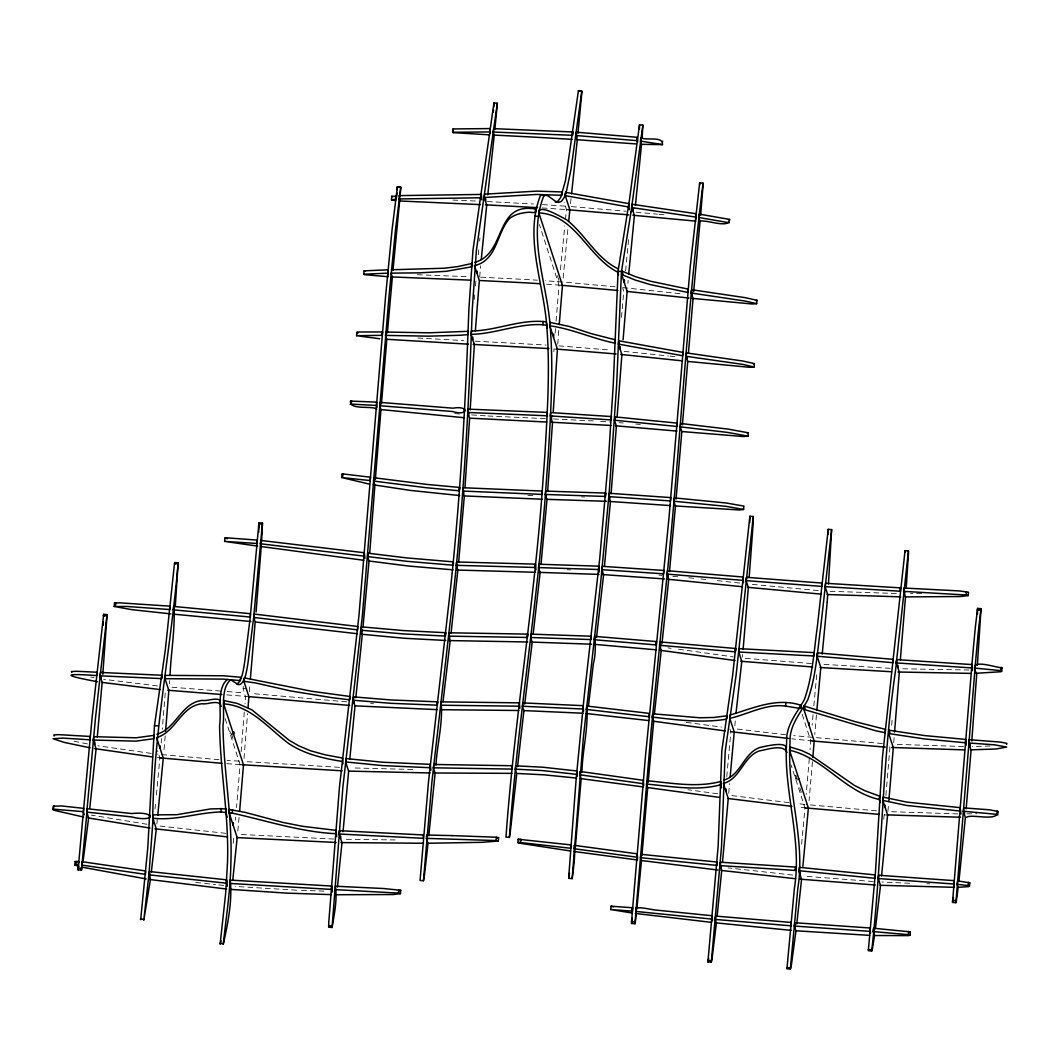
<?xml version="1.0" encoding="UTF-8"?>
<svg xmlns="http://www.w3.org/2000/svg" width="1060" height="1060" viewBox="0 0 1060 1060"><rect width="100%" height="100%" fill="white"/><g stroke="black" fill="none" stroke-linecap="round" stroke-linejoin="round"><path stroke-width="0.75" stroke-dasharray="5 3.75" d="M156.403 795.026L159.874 757.821L157.569 750.732M225.184 718.667L240.09 764.591L236.526 807.587M243.164 686.244C242.912 692.22 247.59 697.652 244.9 703.919M565.444 219.566L566.477 209.522L564.172 202.433M726.749 776.794L730.817 731.89L729.956 729.028M801.612 844.21L804.99 807.826L791.038 764.856M802.208 714.4L810.794 740.847L810.052 749.606M883.775 819.234L884.199 814.637L887.591 814.915M553.837 351.655L554.022 348.939L557.414 349.217M557.772 344.261L558.792 330.349M555.188 332.959L555.506 328.64M165.214 692.988L162.312 729.28M169.348 683.687L169.587 680.613M556.076 321.14L559.057 285.127L539.394 224.535M891.672 725.305L892.176 718.826M241.123 751.831L244.277 711.75M244.012 758.496L247.55 713.658M893.712 742.649L894.176 736.978M249.299 691.769L249.974 683.594M474.35 299.384L474.721 294.852M165.188 735.892L163.823 751.845M809.297 758.523L806.196 794.377M161.16 743.007L161.544 738.648M621.491 317.404L623.757 291.301L622.79 288.108M813.046 714.731L812.146 725.186M813.841 705.854L816.889 672.901M812.45 761.782L809.058 800.777M816.438 714.996L814.769 734.527M885.908 795.464L889.896 747.538L888.969 744.465M475.463 285.922L475.953 280.277L479.345 280.555M479.663 277.044L480.683 265.769M728.71 793.304L729.572 783.565M887.909 811.43L888.611 803.573M235.413 820.228L235.691 817.128M239.096 817.392L237.665 832.749M627.891 283.311L628.169 280.264M560.475 269.73L564.794 225.859M563.112 278.157L568.027 227.688M625.612 270.803L628.765 237.678M734.805 725.901L735.468 718.852M230.166 733.997L230.378 731.758M795.861 775.363L795.543 778.702L798.922 778.967M478.285 254.758L479.027 247.126M233.213 843.362L233.796 837.307L237.188 837.585M479.61 241.031L479.915 237.97M154.972 809.124L155.449 804.447M156.84 824.017L157.291 819.724M570.532 203.586L571.048 198.684M742.252 657.173L742.543 654.524M990.133 746.015L972.232 746.505M966.839 813.881L976.896 813.709M969.078 670.039L901.596 668.78M957.789 813.894L889.287 811.629M921.657 593.64L910.487 593.6M963.54 746.545L894.945 744.305M395.181 839.931L342.857 839.268M896.31 593.467L828.854 591.268M412.658 769.467L352.185 767.917M926.864 883.762L929.845 883.828M527.88 495.55L534.425 495.696M333.794 839.056L238.606 834.366M567.259 569.75L570.518 569.843M323.949 891.115L298.099 890.241M581.463 496.901L584.669 496.994M909.599 883.271L882.039 882.013M417.362 274.712L469.302 276.74M545.33 418.634L487.56 415.97M296.522 890.175L235.108 886.412M553.439 418.965L594.607 420.992M452.832 200.062L479.133 201.201M487.348 201.559L533.326 203.997M480.67 277.19L526.158 279.495A355.259 62.964 5.4 0 1 537.327 280.198M890.188 668.33L821.765 664.249M339.478 767.334L245.589 761.597M475.145 341.161L546.085 345.03M417.786 338.007L463.75 340.565M370.682 703.562L373.451 703.734M811.417 663.547L742.623 658.101M600.609 421.376L609.699 421.986M542.481 204.58L565.311 206.157M542.163 207.932L566.517 209.615M818.307 590.579L749.817 584.153M882.384 743.55L793.728 735.64M873.215 881.549L803.719 876.13M485.348 415.825L470.945 414.871M558.832 345.865L610.216 350.025M239.096 761.146L227.065 760.312M240.408 764.604L226.747 763.664M876.474 810.821L806.448 804.58M623.214 423.006L618.974 422.688M571.419 206.62L626.076 211.231M346.726 701.853L250.942 693.439M219.023 759.715L157.436 754.163M459.642 413.996L451.375 413.334M220.599 691.054L169.64 687.039M227.145 691.544L244.582 692.922M226.827 694.896L245.84 696.394M640.306 424.411L635.735 424.04M566.477 209.522L569.869 209.8M242.925 688.47L246.331 688.735M730.83 731.692L734.222 731.97M730.817 731.89L734.222 732.168M810.794 740.847L814.186 741.324M245.496 696.38L248.901 696.645M231.279 734.063L233.544 734.249M804.99 807.826L808.383 808.091M804.977 808.012L808.369 808.29M884.186 814.835L887.578 815.1M161.001 757.913L163.266 758.099M159.861 758.019L163.266 758.284M240.09 764.591L243.495 764.87M658.909 575.103L661.904 575.355M225.873 833.359L158.245 825.859M672.795 576.309L677.605 576.746M223.7 885.418L217.075 884.755M624.154 351.39L668.396 355.975M636.066 212.159L657.399 214.147M659.015 214.305L667.098 215.074M157.516 685.952L103.589 679.274M615.158 286.823L569.273 282.583A355.259 62.964 5.4 0 0 545.291 280.754M688.735 577.779L694.817 578.376M700.912 578.972L708.597 579.74M812.887 741.033L791.807 738.807M622.79 287.604L681.103 293.805M739.655 583.04L714.851 580.403M157.118 757.503L161.796 757.993M792.747 875.07L728.034 867.875M204.66 883.444L215.524 884.583M670 356.147L676.452 356.836M804.938 804.421L797.067 803.56M806.143 807.932L798.365 807.084M785.659 734.765L734.699 728.75M788.971 802.632L730.062 795.384M195.729 882.397L203.175 883.271M151.302 753.408L97.851 745.776M667.919 647.872L671.192 648.283M686.284 722.363L721.582 727.107M678.519 649.21L733.162 656.882M717.646 793.754L687.9 789.726M147.048 824.269L91.266 815.127M90.816 677.035L93.982 677.645M87.49 743.921L71.086 740.582M795.835 775.39L797.822 781.512M799.81 787.646L801.81 793.768M557.388 275.719L559.362 281.761M231.451 733.719L233.425 739.827M546.576 284.212A355.259 62.964 5.4 0 1 559.335 285.166"/><path stroke-width="1.5" d="M102.807 674.226L107.047 614.588L103.655 614.323L103.641 616.509M81.686 865.079L145.511 874.354L145.657 870.962L82.163 861.714L81.461 870.154L78.069 869.889L83.713 808.356L61.573 805.958L53.318 806.223L53.013 809.575L54.153 810.277L83.647 817.074M81.461 870.154L87.264 808.753L131.811 813.563C156.774 810.887 155.568 822.971 131.586 816.915L86.787 812.106L87.264 808.753M712.492 920.862L712.068 915.734L654.06 909.891C629.309 905.346 638.504 907.453 634.927 923.75L631.535 923.472L631.548 921.604L645.487 756.111L669.072 517.002L690.166 267.266L699.666 182.903L703.058 183.168L703.124 184.466L700.62 215.22M634.927 923.75L651.158 730.274L661.837 623.717C678.877 477.199 684.787 329.461 703.058 183.168M977.373 665.15L981.017 608.678L977.611 608.413L977.426 614.323M828.258 534.253L828.231 529.337L831.623 529.616L828.469 583.954M157.755 815.378L163.266 758.099L156.589 737.614C175.907 732.036 180.969 705.867 202.062 703.734C207.455 704.913 219.499 698.779 221.209 706.41M243.866 681.249L255.818 683.011L290.281 690.868L331.621 697.626L349.774 699.838L350.091 696.499L311.441 691.213L244.343 677.896L243.866 681.249L248.901 696.645L248.066 707.126M430.903 770.222L430.227 764.353L382.74 762.233L346.117 758.576L345.639 761.928L348.647 771.322L343.042 831.636M753.064 524.925L753.262 516.511L749.87 516.246L732.698 674.981L721.807 750.904L718.15 846.132L707.908 961.937L711.3 962.215L712.068 958.664L716.401 922.942L715.301 919.431L715.619 916.092L791.25 922.438L791.104 925.831L715.301 919.431M787.037 752.547C783.247 743.577 766.804 749.778 759.291 750.904C743.1 756.707 740.649 778.782 723.357 783.459L728.246 798.432L722.522 861.939M149.009 873.718L143.789 920.279L150.414 879.495L148.943 874.871L152.706 823.686M699.679 185.129L699.666 182.903M555.268 202.129L558.024 201.095L560.687 197.412L565.497 180.531L578.402 90.868L581.94 91.438L577.965 133.494M639.445 128.724L639.485 124.868L642.877 125.146L642.095 138.409M874.301 935.516L908.632 935.622L910.023 935.212L910.341 931.859L873.546 928.242L873.241 931.581L874.5 935.582L872.34 949.137L871.704 950.979L868.312 950.701L875.507 871.373L882.41 757.648L905.041 550.644L908.433 550.922L908.539 552.353L906.181 588.433M871.704 950.979C882.212 857.726 881.986 763.584 895.514 670.596L908.433 550.922M749.778 522.527L749.87 516.246M152.706 823.819C152.772 736.051 170.938 650.005 178.133 562.807L174.741 562.529L174.489 563.549L165.241 650.482L154.482 725.61L147.791 847.735L140.689 919.669M870.538 933.343L870.048 927.99L794.775 922.73L794.457 926.082L795.954 930.826L791.529 964.07L790.561 968.893L786.931 968.866L794.39 888.36C802.46 839.136 783.194 791.197 786.653 742.199C785.685 725.305 796.921 713.142 804.408 699.481C812.662 675.988 813.987 650.813 817.379 626.354L828.231 529.337M790.323 969.131L797.783 888.624C805.852 839.414 786.586 791.476 790.058 742.464C789.077 725.57 800.313 713.42 807.813 699.759C816.054 676.267 817.379 651.092 820.784 626.619L831.623 529.616M335.821 894.733L393.445 894.534L400.415 893.659L400.733 890.321L383.839 888.532L335.357 886.226C337.424 899.331 334.337 913.985 332.072 927.473L328.666 927.195L328.785 922.253L339.478 786.957L358.942 615.78L385.615 295.952L392.107 229.344L397.407 186.852L400.799 187.13L400.097 196.047M332.072 927.473L342.87 787.236L362.334 616.059L389.02 296.23L395.512 229.623L400.799 187.13M220.122 944.235L225.634 893.633L227.476 863.198C229.225 816.995 220.135 771.283 219.592 725.146C221.752 711.737 216.266 688.616 227.357 679.433M332.389 891.977L331.714 886.054L230.232 880.091C232.564 900.205 227.582 925.194 223.276 944.274C226.111 917.404 230.431 890.585 230.868 863.476C232.617 817.273 223.527 771.547 222.984 725.424C225.144 712.002 219.659 688.881 230.749 679.712L238.129 684.601L240.435 684.389L242.886 681.871L244.621 677.87A52.258 3.935 -85.4 0 0 248.013 662.752L253.618 617.861L262.482 523.083L259.09 522.805L258.839 523.812L250.213 617.582L244.621 662.487A52.258 3.935 -85.4 0 1 241.23 677.605L239.481 681.593L237.042 684.111M258.746 532.239L259.09 522.805M470.15 409.902L474.376 344.579L471.024 334.364L471.329 331.011C496.769 330.72 520.871 318.61 546.47 321.882M397.235 189.621L397.407 186.852M752.997 525.959L749.155 577.408M553.188 412.221L557.414 349.217L549.769 325.804L550.087 322.452L569.154 326.427L591.414 333.688L615.211 339.783L614.893 343.135C592.832 338.71 572.135 328.839 549.769 325.804M711.3 962.215L721.542 846.397L725.212 751.169L736.09 675.246L753.262 516.511M958.81 887.26L968.456 886.637L969.476 886.16L969.794 882.821L957.644 880.9L957.167 884.265L958.174 887.472L956.239 901.689L955.908 902.683L952.516 902.404L972.099 662.526A266.802 20.074 -85.4 0 1 975.438 626.367L977.611 608.413M955.908 902.683L975.491 662.805A266.802 20.074 -85.4 0 1 978.831 626.645L981.017 608.678M103.098 625.347L103.323 622.101M261.581 541.422L262.482 523.083M544.721 195.663L542.468 194.841L540.428 195.517C523.998 237.281 543.608 282.927 546.708 325.447C550.286 368.853 547.344 412.433 544.827 455.813L541.488 500.863C532.597 613.25 514.113 724.696 505.964 837.122L509.356 837.4L510.019 834.419L516.776 773.654L515.346 769.163L515.663 765.81L542.892 767.228L576.667 770.951L577.183 776.344M581.794 91.133L571.035 169.282L566.583 190.561L564.092 197.69L561.416 201.373L558.66 202.394L555.877 201.585L548.113 195.941L545.86 195.119L543.82 195.782C527.39 237.559 547.013 283.206 550.114 325.725C553.678 369.132 550.736 412.711 548.219 456.091L544.893 501.128C536.002 613.515 517.505 724.974 509.356 837.4M475.357 330.826L479.345 280.555L474.483 265.662C497.432 260.336 496.385 233.028 509.635 218.386C514.988 214.358 521.586 212.861 528.132 212.291C531.126 211.669 537.394 214.809 535.764 209.085C493.973 201.559 506.945 253.565 474.8 262.323M639.485 124.868L629.428 200.035L618.073 271.227L613.263 384.7L608.705 455.257L599.788 557.997L584.272 695.572L576.15 778.994L568.756 876.435L568.769 878.356L572.161 878.634C573.592 867.703 575.249 855.923 574.52 845.39L637.272 853.83L637.63 858.732M631.044 211.775L621.465 271.506L616.655 384.979L609.208 492.184L600.808 581.079L583.371 737.402L572.161 878.634M464.942 487.693L469.606 418.422C469.447 416.567 465.075 408.484 469.673 409.2L547.371 412.419M493.761 106.967L493.947 102.979L497.339 103.257L494.874 129.479M170.064 674.478C171.057 652.192 175.337 627.533 173.906 606.479L250.438 613.674L250.292 617.053L173.191 609.818M175.284 606.214L178.133 562.807M827.197 601.921L827.714 594.647L826.389 590.592M971.781 741.046L976.75 673.696C966.375 656.604 994.942 667.654 1002.323 667.853L1001.183 671.722L975.982 673.299M559.243 324.44L562.462 285.405L538.864 212.888C538.241 202.791 562.489 217.896 566.358 219.592C585.239 234.207 595.919 257.845 617.9 268.723M617.053 417.56L621.902 354.543L618.483 344.129L618.801 340.79L682.918 352.397L682.6 355.736L618.483 344.129M827.158 602.358L822.215 654.139M894.56 732.049L899.317 672.12L896.31 662.937L896.628 659.598L971.808 664.567L972.51 670.556M369.688 553.32L374.895 485.122L373.624 481.068L373.928 477.729L426.65 484.393L459.656 487.441L459.338 490.793L426.332 487.733L373.624 481.068M547.636 491.363L552.499 422.609L550.365 415.917L550.683 412.565L611.474 416.567L611.156 419.919L550.365 415.917M623.081 339.77L627.149 291.381L621.65 274.553L621.968 271.201L622.989 274.341M165.585 731.201L168.832 690.351L165.016 678.692L165.32 675.352L223.488 675.776L240.713 677.26L240.395 680.613L223.183 679.115L165.016 678.692M375.346 479.279L380.951 409.716L379.692 405.742L380.169 402.389L452.964 408.179C469.659 405.264 468.334 416.514 452.66 411.532L379.864 405.728M611.063 493.867L616.39 426.107L614.522 420.21L614.827 416.871L677.207 423.125L676.889 426.464L614.522 420.21M900.351 659.784L905.478 597.231L903.61 591.374L903.928 588.022L959.644 590.95L968.509 592.235L968.204 595.574L960.519 596.528L905.439 596.899M250.385 678.692L255.155 622.101L253.685 617.423L254.161 614.058L357.896 626.5L357.578 629.839L253.685 617.423M381.428 403.953L386.82 339.492L385.522 335.397L385.84 332.045L428.982 332.813L468.003 331.303L467.685 334.642L460.53 335.252L428.664 336.166L385.522 335.397M256.03 612.031L261.224 546.735L260.614 540.428L364.322 552.75L364.932 558.408M688.457 352.914L693.041 298.615L691.279 293.063L691.597 289.711L745.498 297.714L756.986 300.311L756.668 303.65L752.043 303.981L692.26 298.377M812.821 757.317L814.199 741.125L803.851 709.392L804.169 706.039L855.248 721.674L885.484 729.386L885.166 732.725L875.759 730.79L803.851 709.392M387.39 332.853L392.346 277.15L391.074 273.135L419.786 272.857L446.22 271.307L471.594 266.815L471.912 263.463L457.708 266.603L444.299 268.22L391.392 269.783M575.408 846.582L581.172 778.742L579.952 774.833L580.257 771.481L643.314 780.306L643.738 785.447M648.124 782.426L653.689 721.29L652.377 717.143L652.695 713.791L699.706 717.753L713.976 717.474L726.908 715.792L726.882 718.071M682.401 424.782L687.728 361.592L686.045 356.292L686.522 352.927L742.702 360.996L754.442 363.633L754.124 366.972L749.394 367.29L687.41 361.394M239.639 811.046L243.495 764.87L223.647 703.893L223.965 700.554L237.374 703.456L251.949 709.882L289.128 740.251L298.628 745.763L310.394 750.732L325.235 754.813L342.526 758.072L342.976 763.796M641.923 855.486L647.673 787.633L646.56 784.095L647.037 780.743C671.391 782.916 696.804 787.951 720.84 781.445M693.651 291.646L700.024 221.659L698.699 217.472L699.176 214.107L729.664 219.42C729.214 229.556 704.701 218.532 699.189 221.46M676.055 499.167L681.819 431.712L680.281 426.849L680.758 423.496L728.021 429.088L748.32 432.811L748.002 436.163L743.365 436.534L681.659 431.526M730.141 777.073L734.222 731.97L729.77 718.375L730.088 715.036C752.918 708.319 776.397 697.241 800.618 705.165L801.572 708.106M966.163 808.846L971.066 750.228L968.76 743.007L969.078 739.668L1000.163 742.053L1006.125 743.166L1007 743.722L1006.457 744.253M581.741 772.435L582.006 769.507C582.867 748.492 588.605 726.392 586.736 706.039L649.117 713.353L648.985 716.732L586.26 709.405M888.889 800.433L893.302 747.618L888.704 733.586L889.022 730.247L924.691 735.587L965.567 739.403L966.177 745.101M83.448 811.112L92.127 717.461L103.655 614.323M86.841 811.39L95.519 717.739L107.047 614.588M396.572 197.213L396.957 192.88M816.836 710.491L820.824 667.508L817.128 656.233L817.446 652.88L893.275 659.346L892.971 662.699L817.128 656.233M392.968 270.446L399.62 201.135L399.275 195.61L481.452 194.43M481.253 259.62L486.712 205.031L484.314 197.518L484.632 194.165L536.969 191.105L562.184 191.966L561.866 195.305L536.651 194.444L484.314 197.518M628.712 274.169L634.397 215.471L631.892 207.627L632.197 204.275L695.598 213.643L695.969 219.128M53.013 809.575L54.113 805.825M78.97 866.417L74.849 864.973L75.167 861.634L78.48 861.435L78.983 862.495M74.849 864.973L75.975 864.695L76.293 861.343M90.1 736.448L89.968 739.827L90.1 736.448L58.817 734.646L53.808 734.951L54.153 736.011M78.069 869.889L78.48 861.435M96.805 672.225L96.659 675.604L96.805 672.225L76.558 671.271L71.431 671.536L71.736 672.504M89.782 808.012L96.102 748.824L93.293 740.039L93.77 736.687L136.051 737.8L153.992 735.362M99.998 675.816L100.475 672.451L162.034 675.26L161.716 678.612L99.998 675.816L102.131 682.494L97.268 737.15M94.698 744.372L94.91 742.146M101.044 679.062L101.257 676.837M114.189 606.505L114.507 603.153L119.555 602.822L169.971 606.161L169.839 609.553L126.683 606.452L114.189 606.505L131.97 609.672L170.885 613.886M115.368 606.201L115.686 602.849M153.819 735.322L153.673 738.714L135.733 741.152L93.293 740.039M161.544 678.572L161.862 675.22M149.394 818.108L149.698 814.769M169.653 609.513L169.971 606.161M151.328 872.181L156.31 828.788L152.852 818.227L153.17 814.875L176.795 814.703L210.45 808.952L221.262 808.634L226.071 809.151L225.753 812.49L227.264 817.154M160.02 748.188L160.232 745.948M173.35 609.805L173.668 606.452M148.943 874.871L149.42 871.519L226.548 879.826L227.383 886.187M173.906 612.017L174.105 609.792M149.685 877.15L150.003 873.798M224.627 541.408L224.945 538.056L227.237 537.884L257.077 540.07L256.944 543.462L224.627 541.408L257.606 546.099M220.202 703.35C221.858 695.148 206.806 701.68 202.381 700.382C181.286 702.515 176.225 728.697 156.893 734.262M223.647 703.893L224.124 700.541M152.852 818.227C175.96 820.851 198.101 812.477 220.957 811.973L221.262 808.634M225.753 812.49L225.886 809.111M232.736 880.502L237.188 837.585L229.119 812.835L229.437 809.495L245.019 812.344L282.742 822.388L302.55 826.31L336.086 830.351L336.709 836.605M229.119 812.835L229.596 809.482M256.758 543.422L257.077 540.07M335.768 833.69C300.311 832.007 266.643 820.665 232.273 813.113L232.59 809.76M226.416 883.219L226.548 879.826M260.31 543.78L260.786 540.414M254.4 619.636L254.612 617.397M229.755 883.457L230.232 880.091M341.691 477.543L341.996 474.204L342.91 473.926L370.51 477.212L370.192 480.564L341.691 477.543L369.118 484.036M342.592 477.278L342.91 473.926M376.777 409.067C372.06 405.437 349.018 410.366 350.502 401.091L376.658 402.111M356.597 335.715L356.915 332.376L357.909 331.979L382.554 331.965L382.236 335.318L356.597 335.715L379.798 338.763M350.184 404.443L351.178 404.112L351.496 400.759M388.318 276.74L364.945 274.699L363.779 274.209L364.097 270.856L387.96 269.783L388.371 274.858M395.499 200.605L391.511 199.995L391.723 196.246L396.255 196.391M382.064 335.278L382.382 331.926M335.596 833.65L335.901 830.298M391.511 199.995L395.579 199.108L395.897 195.769M376.962 407.358L376.472 402.071M395.95 199.731L396.069 195.808M331.568 889.446L331.714 886.054M340.75 836.088L340.538 838.327L339.147 834.034L339.465 830.682L423.417 834.962M339.147 834.034L339.624 830.669M353.166 700.236L353.642 696.884L391.14 699.971L437.647 701.839L437.329 705.178L390.822 703.31L353.166 700.236L354.994 705.987L349.787 759.198M373.783 481.054L374.1 477.716M353.325 700.223L353.642 696.884M374.22 482.909L374.538 479.57M367.595 556.593L368.072 553.227L407.212 557.957L451.825 561.734C454.409 560.634 453.852 566.49 451.507 565.086L406.894 561.31L367.595 556.593L369.026 561.098L362.931 627.745M367.754 556.579L368.072 553.227M354.053 702.979L354.265 700.74M360.97 630.21L361.447 626.844L403.29 630.567L445.743 632.714L445.438 636.066L402.972 633.907L360.97 630.21L362.281 634.37L355.842 697.679M489.76 134.872L453.137 132.606L453.084 128.936L490.104 128.578L490.409 133.335M453.137 132.606L453.084 128.936M400.415 893.659L398.427 893.116L398.745 889.777M471.408 266.776L471.726 263.423M481.836 199.929L481.267 194.391M423.231 834.922L423.099 838.301L339.306 834.021M489.958 131.97L490.104 128.578M430.095 767.745L430.227 764.353M477 273.44L477.212 271.214M464.214 412.247L464.518 408.895M437.157 705.138L437.475 701.786M493.258 112.28L493.483 109.922M485.533 201.268L485.745 199.041M472.68 339.452L472.892 337.226M445.253 636.026L445.571 632.674M493.947 102.979L472.972 250.306L468.865 309.321C465.565 402.575 460.53 495.802 450.513 588.591L428.518 781.604L420.051 880.462L423.457 880.741L424.172 877.508L428.015 843.508L426.385 838.367L426.69 835.015L452.063 835.611M459.166 490.753L459.483 487.401M493.244 132.023L493.721 128.657L572.904 131.97L572.585 135.322L493.244 132.023L494.251 135.243L487.799 194.775M433.381 767.811L433.858 764.459L512.377 765.744L512.059 769.096L433.381 767.811L435.103 773.23L428.81 835.731M452.779 565.152L453.097 561.8M427.207 840.924L427.418 838.685M467.712 412.486L468.189 409.12M435.951 765.081C437.171 744.08 443.199 722.178 441.092 701.866L519.519 702.86M468.626 415.295L468.838 413.069M448.725 636.146L449.201 632.78L527.734 634.118L527.416 637.457L448.725 636.146L450.182 640.757L443.027 701.707M463.684 491.244L463.472 493.47L463.008 487.733L542.362 491.058M462.69 491.072L463.167 487.719M449.466 638.451L449.678 636.225M451.043 633.231L457.827 570.254L456.264 565.325L456.582 561.972L535.393 564.132L535.989 569.79M457.059 567.749L457.363 564.397M458.622 562.277L464.307 496.159L463.498 493.47M535.274 212.384L535.591 209.045M539.341 209.522L539.023 212.874C576.057 215.233 587.704 256.957 617.582 272.075L618.523 274.938M471.024 334.364C495.417 333.966 518.38 323.181 542.919 324.757L543.237 321.405M496.345 837.228L498.611 837.692L498.293 841.044L496.027 840.567L496.345 837.228L452.077 835.611M547.291 328.229L546.549 323.035M549.928 325.791L550.246 322.439M568.663 221.474L569.869 209.8L565.258 195.689L565.576 192.337L628.726 203.613L629.282 209.668M565.258 195.689L565.735 192.324M511.887 769.056L512.205 765.704M572.413 135.282L572.731 131.93M553.519 337.345L553.837 334.006M519.864 708.239L519.347 702.82M547.198 412.38L547.053 415.772L467.871 412.473M527.244 637.418L527.562 634.079M535.247 567.511L535.393 564.132M542.19 491.018L542.058 494.41L462.862 491.058M571.565 193.781L577.289 139.867L575.924 135.534L576.229 132.182L637.232 137.31L637.63 142.358M575.924 135.534L576.401 132.169M517.519 766.724L523.892 710.73L522.474 706.238L522.792 702.899L583.026 705.668L583.583 711.194M576.6 137.654L576.812 135.415M530.689 637.497L531.166 634.132L591.175 636.212L590.857 639.564L530.689 637.497L532.186 642.214L524.7 704.092M551.412 419.15L551.73 415.798M545.33 494.464L545.807 491.098L605.79 493.099L605.472 496.451L545.33 494.464L546.986 499.658L540.984 564.476M533.154 634.132L540.123 572.572L538.533 567.577L538.851 564.225L598.807 566.173L599.43 571.923M546.152 496.994L546.364 494.755M570.452 850.994L520.791 843.376L517.85 842.581L518.168 839.228L570.77 844.899L571.433 846.437M517.85 842.581L520.513 842.501L520.831 839.149M582.881 709.047L583.026 705.668M637.087 140.702L637.232 137.31M610.984 419.879L611.289 416.527M570.942 844.939L570.625 848.278L520.513 842.501M590.685 639.524L591.003 636.172M618.642 344.116L618.96 340.777M631.892 207.627L632.37 204.262M605.286 496.411L605.605 493.059M598.661 569.551L598.807 566.173M620.06 348.965L620.272 346.739M633.085 211.285L633.39 207.945M579.952 774.833L580.429 771.468M586.418 709.392L586.736 706.039M635.417 205.388L641.538 144.465L640.465 141.059L640.942 137.707C646.269 140.967 663.401 135.64 662.474 144.624L642.082 144.332M586.935 711.459L587.134 709.233M574.043 848.755L574.52 845.39M614.681 420.197L614.999 416.858M594.66 636.384L594.183 639.736L656.219 644.944L656.352 641.552L595.15 636.411C595.256 644.135 595.866 654.696 593.428 663.375L588.472 705.841M594.952 642.108L595.163 639.882M604.465 566.252L610.414 501.738L608.784 496.597L609.102 493.258L670.861 497.604M596.542 637.325L603.591 574.772L601.974 569.697L602.451 566.345L663.984 570.479M609.593 499.088L609.805 496.849M610.732 909.56L611.037 906.207L632.475 907.744L632.343 911.123L610.732 909.56L631.773 912.938M656.034 644.904L656.352 641.552M663.798 570.439L663.666 573.831L601.974 569.697M670.675 497.564L670.543 500.956L608.784 496.597M632.171 911.083L632.475 907.744M691.279 293.063L691.756 289.698M692.114 295.647L692.326 293.408M652.377 717.143L652.854 713.778M659.585 645.288L660.062 641.923L735.772 648.508L735.454 651.847L659.585 645.288L661.228 650.429L654.444 713.672M659.744 645.275L660.062 641.923M686.84 358.744L687.052 356.518M653.026 719.117L653.225 716.878M661.983 643.539L668.714 579.436L667.005 574.083L667.482 570.717L742.928 576.998L743.51 582.616M669.469 571.578L675.445 506.176L673.895 501.234L674.372 497.882L726.259 502.996L743.895 506.097L743.577 509.449L739.694 509.992L675.246 505.938M640.545 857.672L641.022 854.32L717.103 862.045L716.785 865.384L640.545 857.672L641.472 860.627L636.888 908.685M660.407 647.806L660.725 644.453M640.717 857.659L641.022 854.32M635.708 911.441L636.185 908.089M721.515 787.832L720.654 781.405M726.696 718.031L726.908 715.792M735.269 651.807L735.587 648.468M742.782 580.39L742.928 576.998M716.613 865.344L716.931 862.005M711.936 919.113L712.068 915.734M738.78 652.033L739.257 648.667L814.106 652.629L813.788 655.981L738.78 652.033L741.775 661.374L736.051 712.823M725.848 791.144L726.06 788.905M743.113 649.131L748.333 587.532L746.134 580.655L746.452 577.316L822.056 583.066M746.134 580.655L746.611 577.303M720.111 865.596L720.588 862.231L795.742 867.093L795.424 870.432L720.111 865.596L721.701 870.578L717.09 916.423M720.27 865.583L720.588 862.231M715.46 919.417L715.778 916.078M720.893 867.994L721.105 865.768M729.77 718.375C748.347 714.175 765.81 703.482 785.539 706.079L785.857 702.727M786.043 749.46C788.865 740.119 763.942 746.651 759.596 747.552C743.418 753.369 740.966 775.43 723.662 780.107M798.896 778.981L789.554 750.255L789.872 746.916L801.731 750.56L809.363 754.097L854.373 785.38L864.841 790.733L879.601 796.139L879.283 799.492L880.29 802.566M789.554 750.255L790.031 746.903M800.618 705.165L800.3 708.517L785.539 706.079M804.01 709.378L804.328 706.039M813.603 655.928L813.921 652.589M821.871 583.026L821.738 586.405L746.306 580.642M795.238 870.392L795.556 867.053M808.913 724.96L809.124 722.735M790.932 925.791L791.25 922.438M817.3 656.219L817.604 652.867M825.077 586.644L825.554 583.278L900.616 587.876L900.298 591.215L825.077 586.644L826.363 590.606M798.763 870.684L799.24 867.318L875.282 874.937L874.964 878.289L798.763 870.684L801.559 879.389L796.762 923.949M794.457 926.082L794.934 922.717M795.212 928.414L795.424 926.188M800.154 874.977L800.366 872.751M892.785 662.646L893.103 659.307M900.112 591.175L900.43 587.823M869.902 931.382L870.048 927.99M874.792 878.25L875.11 874.897M888.704 733.586L889.181 730.234M881.536 875.984L887.591 814.915L882.874 800.472L883.192 797.133L906.936 802.128L960.347 807.667M882.874 800.472L883.351 797.12M896.31 662.937L896.787 659.585M904.538 594.223L904.75 591.997M897.807 667.535L898.005 665.309M873.241 931.581L873.718 928.229M875.414 928.706L880.515 885.431L878.316 878.568L878.634 875.229L954.133 880.648M885.126 807.442L885.338 805.216M878.316 878.568L878.793 875.215M910.023 935.212L908.327 934.668L908.645 931.316M968.204 595.574L966.124 594.991L966.442 591.652M971.662 667.946L971.808 664.567M965.421 742.795L965.567 739.403M961.009 814.027L960.161 807.627M954.344 885.603L953.947 880.608M974.988 668.131L975.465 664.779M968.76 743.007L969.237 739.655M958.995 880.582L965.369 817.525L963.368 811.245L963.845 807.892L989.908 809.84L998.242 811.549C997.354 822.215 972.629 813.563 966.521 817.233M964.348 814.292L964.56 812.066M969.476 886.16L968.124 885.617L968.442 882.264M1002.005 671.192L1000.945 670.635L1001.263 667.283M997.924 814.901L996.89 814.345L997.195 811.006M802.884 866.285L808.383 808.091L798.922 778.967M337.451 887.008L341.969 842.846L340.565 838.314M569.525 873.029L568.769 878.356M642.877 125.146L631.044 211.748M632.356 918.331L631.535 923.472M82.971 862.191L88.629 817.896L86.787 812.106M953.457 897.581L952.516 902.404M708.676 958.386L707.908 961.937M220.493 943.055L221.023 940.75M497.339 103.257L476.377 250.584L472.257 309.599C468.957 402.84 463.935 496.08 453.918 588.87L431.91 781.883L423.457 880.741M1001.501 668.383L1002.323 667.853M662.792 141.272L662.063 141.643M968.774 883.298L969.794 882.821M729.572 219.46L728.498 219.791M363.779 274.209L387.827 273.162M908.95 932.27L910.341 931.859M747.234 433.142L748.32 432.811M755.899 300.629L756.986 300.311M399.077 890.784L400.733 890.321M753.342 363.938L754.442 363.633M726.59 719.144C702.025 723.278 677.075 719.912 652.536 717.13M497.14 837.983L498.611 837.692M498.293 841.044L482.048 842.329L428.425 843.243M452.766 132.288L489.786 131.93M640.465 141.059L662.474 144.624M398.958 198.962L481.134 197.769M698.699 217.472L729.346 222.772M621.65 274.553L635.483 280.131L650.35 284.61L687.808 292.441L688.125 289.102L650.668 281.258L635.801 276.793L622.127 271.188M686.045 356.292L742.384 364.335L754.124 366.972M680.281 426.849L727.716 432.427L748.002 436.163M673.895 501.234L725.954 506.335L743.577 509.449M456.264 565.325L535.075 567.471M538.533 567.577L598.489 569.511M667.005 574.083L742.61 580.35M903.61 591.374L966.124 594.991M440.615 705.218L519.201 706.212M522.474 706.238L582.708 709.008M345.639 761.928L382.421 765.585L429.909 767.705M515.346 769.163L542.574 770.58L576.521 774.343M646.56 784.095L646.732 784.082C671.073 786.255 696.486 791.303 720.522 784.797M82.163 861.714L82.335 862.76M426.385 838.367L496.027 840.567M963.368 811.245L996.89 814.345M334.88 889.592L398.427 893.116M957.167 884.265L968.124 885.617M53.795 809.178L83.21 811.668L84.363 814.689M351.178 404.112L376.34 405.45M954.464 887.326L880.078 885.285M970.456 749.857L996.029 748.996L1006.682 747.062L994.77 744.849L968.919 742.994M970.297 673.378L898.005 672M423.55 843.256L340.936 842.581M960.492 817.233L887.313 814.888M964.547 749.897L891.526 747.472M430.055 772.965L348.634 771.11M434.11 772.992L511.927 773.363M900.722 596.859L827.038 594.527M437.144 709.63L354.808 705.841M441.914 709.71L518.817 710.491M535.446 572.281L456.727 570.028M527.681 641.989L448.897 640.571M530.822 642.042L591.612 644.202M523.56 710.571L583.106 713.234M542.269 499.233L464.134 495.921M547.172 499.339L606.505 501.3M331.25 894.627L286.266 893.103L229.901 889.34M538.599 572.347L599.033 574.401M336.126 842.475L236.672 837.585M445.757 640.465L404.39 638.266L361.95 634.264M517.823 773.495L543.939 774.82L576.627 778.08M869.664 935.357L796.298 930.812M470.613 280.158L391.445 276.912M342.168 770.805L242.024 764.724M75.975 864.695L78.334 864.827M551.505 422.238L610.931 425.458M480.458 204.62L399.567 200.976M485.387 204.832L537.592 207.627M480.352 280.542L525.84 282.848A355.259 62.964 5.4 0 1 540.216 283.762M546.655 422.039L470.627 418.21M331.396 889.406L229.914 883.444M493.019 135.031L529.854 136.912A785.407 139.191 5.4 0 1 569.366 139.231L572.334 139.416M891.487 671.749L820.042 667.508M609.579 501.446L670.41 505.58M468.321 344.169L386.118 339.253M473.197 344.421L548.934 348.581M602.04 574.52L664.58 578.945M875.481 885.034L800.26 879.177M594.66 644.374L656.405 649.846M975.147 668.118L1000.945 670.635M971.49 667.906L896.469 662.924M812.742 666.992L740.768 661.255M96.486 675.564C55.57 672.676 70.291 676.77 97.52 681.686M576.083 135.521L636.914 140.662M576.773 139.708L635.655 143.895M821.01 594.13L747.989 587.333M885.272 747.115L812.887 741.033M89.782 739.787L62.779 738.104L53 738.74L64.461 742.464L90.14 747.803M869.73 931.342L794.616 926.069M556.911 349.111L616.099 353.974M879.349 814.385L807.654 808.091M873.4 931.581L908.327 934.668M226.244 883.179L149.102 874.858M453.057 569.843L408.418 566.027L368.509 560.939M568.041 209.734L628.792 214.862M615.568 425.802L677.009 431.089M965.249 742.755L924.373 738.926L888.863 733.573M349.628 705.443L248.994 696.645M221.924 763.306L163.346 758.165M464.174 417.719L379.613 409.425M221.911 694.525L167.811 690.245M581.94 91.438L578.402 90.868M397.208 187.13L400.6 187.408M534.929 216.107L538.334 216.373M618.073 271.227L621.465 271.506M258.839 523.812L262.231 524.091M977.254 609.977L980.646 610.242M174.489 563.549L177.881 563.814M103.35 615.608L106.742 615.886M154.482 725.61L157.874 725.888M952.516 900.404L955.908 900.682M78.069 868.034L81.474 868.312M631.548 921.604L634.94 921.882M868.246 949.548L871.638 949.826M328.613 925.711L332.019 925.99M707.894 960.426L711.287 960.691M786.865 967.727L790.256 967.992M140.331 919.06L143.736 919.325M219.857 943.413L223.249 943.678M459.669 495.537L410.511 490.435L373.239 484.778M878.488 878.554L953.814 884M226.641 889.048L149.42 879.456M227.158 836.844L154.879 828.788M791.37 930.388L716.282 922.889M667.681 579.224L742.225 586.71M260.469 543.767L364.19 556.142M229.291 812.821L232.273 813.113M632.886 215.233L695.917 221.169M586.246 713.512L648.468 720.535M173.946 614.191L250.875 621.505M160.219 689.596L101.826 682.388M795.556 878.713L721.171 870.432M711.75 919.073L635.867 911.428M620.749 354.424L682.574 360.877M617.887 290.48L568.955 285.935A355.259 62.964 5.4 0 0 560.925 285.286M627.043 291.421L688.973 298.032M220.957 811.973L225.568 812.45M565.417 195.676L628.408 206.952M357.207 633.734L255.672 622.021M788.574 738.462L734.381 732.102M711.512 922.359L635.231 913.415M791.899 806.355L728.194 798.524M717.898 870.035L640.677 860.428M725.186 730.923L653.145 721.184M152.521 756.946L94.578 748.585M659.625 650.217L735.057 660.526M579.688 778.464L643.327 786.957M260.72 546.483L363.792 560.289M574.202 848.742L637.139 857.222M637.51 860.004L573.659 851.432M718.852 797.305L646.6 787.408M580.111 774.82L643.168 783.698M149.99 828.085L88.033 817.909M542.919 324.757L546.337 325.274M223.806 703.88C251.088 705.735 268.485 728.512 288.81 743.603C304.71 754.163 323.618 758.496 342.208 761.424M146.161 878.926L81.607 867.093M691.438 293.05L745.193 301.066L756.668 303.65M392.558 196.776L391.75 196.312M632.051 207.614L695.28 216.995M960.029 811.019L906.631 805.467L883.033 800.459M789.713 750.241C823.938 758.072 844.701 791.926 879.283 799.492M224.945 538.056L227.502 538.705M611.037 906.207L613.634 906.87M518.168 839.228L521.109 840.024M115.964 603.723L114.507 603.153M356.915 332.376L358.214 332.893M364.097 270.856L365.263 271.347M351.801 401.674L350.502 401.091M75.167 861.634L76.611 862.337M341.996 474.204L342.698 474.575M889.022 730.247L889.91 732.977M804.169 706.039L805.176 709.167M636.026 908.102L636.358 909.096M399.275 195.61L399.607 196.656M574.361 845.403L574.785 846.701M260.614 540.428L261.052 541.779M905.041 550.644L905.147 552.088M174.741 562.529L174.754 564.37M233.73 732.036L233.518 734.262L233.756 732.049M233.346 822.957L233.134 825.183L233.372 822.971M361.818 629.958L361.606 632.184L361.844 629.971M624.419 280.158L624.207 282.397L624.446 280.185M668.065 574.454L667.853 576.68L668.091 574.467M970.112 744.292L969.9 746.531L970.138 744.319"/></g></svg>
